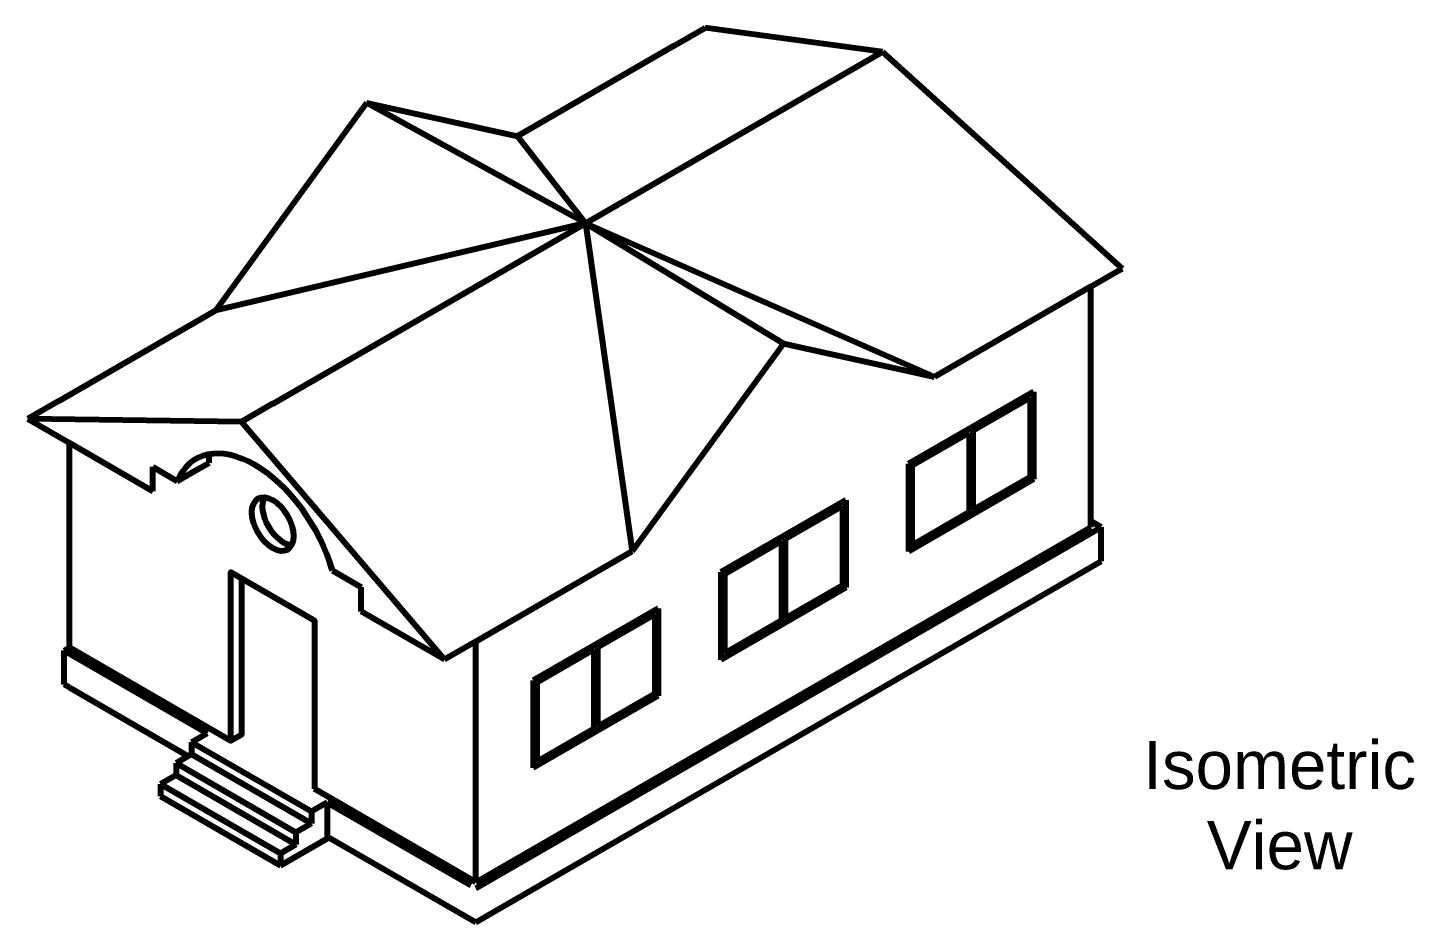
# Model space of a CAD drawing. Header units: inches. Extents: x 934 to 13503, y 40 to 6452.
# Drawn here: x 4360 to 5051, y 3247 to 3693 of the extents above; entities that cross this region are included whole.
import ezdxf

# ---------------------------------------------------------------- set-up
doc = ezdxf.new("R2010")
doc.units = ezdxf.units.IN
doc.layers.add('car', color=20, linetype='Continuous')
doc.styles.get("Standard").update_dxf_attribs({"font": 'arial.ttf'})

msp = doc.modelspace()

# ---------------------------------------------------------------- linework, layer by layer
at = {"lineweight": 80}
for p, q in [((4682.202, 3684.148), (4697.79, 3693.148)), ((4786.125, 3681.148), (4697.79, 3693.148)), ((4482.15, 3505.648), (4786.125, 3681.148)), ((4682.202, 3684.148), (4604.259, 3639.148)), ((4786.125, 3681.148), (4905.636, 3573.148)), ((4528.915, 3655.648), (4453.571, 3552.148)), ((4528.915, 3655.648), (4604.259, 3639.148)), ((4638.036, 3595.649), (4528.915, 3655.648)), ((4638.036, 3595.649), (4604.259, 3639.148)), ((4638.036, 3595.649), (4453.571, 3552.148)), ((4638.036, 3595.649), (4661.417, 3432.148)), ((4638.036, 3595.649), (4736.761, 3535.648)), ((4638.036, 3595.649), (4812.105, 3519.148)), ((4890.048, 3564.148), (4905.636, 3573.148)), ((4890.048, 3564.148), (4812.105, 3519.148)), ((4890.048, 3444.148), (4890.048, 3564.148)), ((4375.629, 3507.148), (4453.571, 3552.148)), ((4736.761, 3535.648), (4661.417, 3432.148)), ((4736.761, 3535.648), (4812.105, 3519.148)), ((4861.469, 3511.648), (4799.115, 3475.648)), ((4861.469, 3511.648), (4799.115, 3475.648)), ((4861.469, 3511.648), (4861.469, 3468.07)), ((4375.629, 3507.148), (4360.04, 3498.148)), ((4482.171, 3505.722), (4466.582, 3496.722)), ((4859.737, 3508.648), (4831.158, 3492.148)), ((4859.737, 3508.648), (4859.737, 3469.07)), ((4466.582, 3496.722), (4360.04, 3498.148)), ((4360.04, 3498.148), (4380.825, 3486.148)), ((4466.582, 3496.722), (4567.886, 3378.148)), ((4829.426, 3491.148), (4800.847, 3474.648)), ((4829.426, 3491.148), (4829.426, 3451.57)), ((4831.158, 3492.148), (4831.158, 3452.57)), ((4380.825, 3384.148), (4380.825, 3486.148)), ((4380.825, 3486.148), (4422.394, 3462.148)), ((4450.428, 3476.289), (4450.428, 3480.491)), ((4422.394, 3462.148), (4422.394, 3474.148)), ((4422.394, 3474.148), (4434.557, 3467.126)), ((4434.557, 3467.126), (4444.903, 3473.099)), ((4444.903, 3473.099), (4450.428, 3476.289)), ((4799.115, 3475.648), (4799.115, 3432.07)), ((4799.115, 3475.648), (4799.115, 3432.07)), ((4800.847, 3474.648), (4800.847, 3435.07)), ((4861.469, 3468.07), (4799.115, 3432.07)), ((4859.737, 3469.07), (4831.158, 3452.57)), ((4859.737, 3469.07), (4832.024, 3453.07)), ((4767.938, 3457.648), (4705.584, 3421.648)), ((4767.938, 3457.648), (4705.584, 3421.648)), ((4767.938, 3457.648), (4767.938, 3414.07)), ((4766.206, 3454.648), (4737.627, 3438.148)), ((4766.206, 3454.648), (4766.206, 3415.07)), ((4829.426, 3451.57), (4800.847, 3435.07)), ((4828.56, 3451.07), (4800.847, 3435.07)), ((4583.475, 3267.148), (4890.048, 3444.148)), ((4583.475, 3264.148), (4895.244, 3444.148)), ((4895.244, 3444.148), (4890.048, 3447.148)), ((4895.244, 3427.148), (4895.244, 3444.148)), ((4735.895, 3437.148), (4707.316, 3420.648)), ((4735.895, 3437.148), (4735.895, 3397.57)), ((4737.627, 3438.148), (4737.627, 3398.57)), ((4583.475, 3387.148), (4661.417, 3432.148)), ((4511.901, 3422.472), (4526.317, 3414.148)), ((4583.475, 3247.148), (4895.244, 3427.148)), ((4705.584, 3421.648), (4705.584, 3378.07)), ((4707.316, 3420.648), (4707.316, 3381.07)), ((4766.206, 3415.07), (4737.627, 3398.57)), ((4766.206, 3415.07), (4738.493, 3399.07)), ((4526.317, 3402.148), (4526.317, 3414.148)), ((4767.938, 3414.07), (4705.584, 3378.07)), ((4567.886, 3378.148), (4526.317, 3402.148)), ((4674.407, 3403.648), (4612.053, 3367.648)), ((4674.407, 3403.648), (4612.053, 3367.648)), ((4674.407, 3403.648), (4674.407, 3360.07)), ((4674.407, 3403.648), (4674.407, 3360.07)), ((4672.675, 3400.648), (4644.096, 3384.148)), ((4672.675, 3400.648), (4672.675, 3361.07)), ((4735.895, 3397.57), (4707.316, 3381.07)), ((4735.029, 3397.07), (4707.316, 3381.07)), ((4583.475, 3387.148), (4567.886, 3378.148)), ((4583.475, 3267.148), (4583.475, 3387.148)), ((4378.227, 3382.648), (4380.825, 3384.148)), ((4378.227, 3382.648), (4449.558, 3341.465)), ((4378.227, 3365.648), (4378.227, 3382.648)), ((4461.365, 3337.648), (4380.825, 3384.148)), ((4642.27, 3383.094), (4613.786, 3366.648)), ((4642.27, 3383.094), (4642.27, 3343.515)), ((4644.096, 3384.148), (4644.096, 3344.57)), ((4612.053, 3367.648), (4612.053, 3324.07)), ((4613.786, 3366.648), (4613.786, 3327.07)), ((4380.825, 3364.148), (4378.227, 3365.648)), ((4380.825, 3364.148), (4440.032, 3329.965)), ((4674.407, 3360.07), (4612.053, 3324.07)), ((4672.675, 3361.07), (4644.096, 3344.57)), ((4672.675, 3361.07), (4644.962, 3345.07)), ((4441.764, 3336.965), (4449.558, 3341.465)), ((4642.27, 3343.515), (4613.786, 3327.07)), ((4641.498, 3343.07), (4613.786, 3327.07)), ((4441.764, 3336.965), (4441.764, 3330.965)), ((4441.764, 3336.965), (4501.634, 3302.399)), ((4441.764, 3330.965), (4433.97, 3326.465)), ((4493.773, 3291.938), (4433.97, 3326.465)), ((4433.97, 3326.465), (4433.97, 3320.465)), ((4441.764, 3330.965), (4501.567, 3296.438)), ((4433.97, 3320.465), (4426.176, 3315.965)), ((4433.97, 3320.465), (4493.773, 3285.938)), ((4485.979, 3281.438), (4426.176, 3315.965)), ((4426.176, 3315.965), (4426.176, 3309.965)), ((4583.475, 3267.148), (4502.934, 3313.648)), ((4426.176, 3309.965), (4485.979, 3275.438)), ((4487.46, 3310.583), (4487.393, 3310.545)), ((4509.362, 3306.938), (4501.567, 3302.438)), ((4509.362, 3306.938), (4509.362, 3288.938)), ((4509.362, 3306.938), (4580.877, 3265.648)), ((4501.567, 3302.438), (4501.567, 3296.438)), ((4501.567, 3296.438), (4493.773, 3291.938)), ((4493.773, 3291.938), (4493.773, 3285.938)), ((4538.96, 3292.849), (4538.96, 3292.849)), ((4485.979, 3275.438), (4509.362, 3288.938)), ((4493.773, 3285.938), (4485.979, 3281.438)), ((4509.362, 3289.938), (4583.475, 3247.148)), ((4485.979, 3281.438), (4485.979, 3275.438))]:
    msp.add_line(p, q, dxfattribs=at)
msp.add_lwpolyline([(4466.561, 3418.648), (4466.561, 3340.648), (4461.365, 3337.648), (4461.365, 3421.648), (4502.934, 3397.648), (4502.934, 3313.648)], dxfattribs=at)
for centre, major_axis, start_param, end_param in [((4473.229, 3427.192), (29.394, -50.912), 7.4441568, 9.8346028), ((4482.15, 3445.648), (7.348, -12.728), 2.3561945, 8.6393798), ((4487.346, 3448.648), (7.348, -12.728), 3.5029598, 5.9218182)]:
    msp.add_ellipse(centre, major_axis=major_axis, ratio=0.5773503, start_param=start_param, end_param=end_param, dxfattribs=at)

# ---------------------------------------------------------------- texts
at = {"layer": 'car', "color": 0, "lineweight": 80, "insert": (4849.613, 3337.6), "char_height": 24, "attachment_point": 1}
msp.add_mtext_dynamic_manual_height_columns('\\pxqc;Isometric\\PView', width=269.09071, gutter_width=1.228, heights=[0], dxfattribs=at)

doc.saveas('drawing.dxf')
